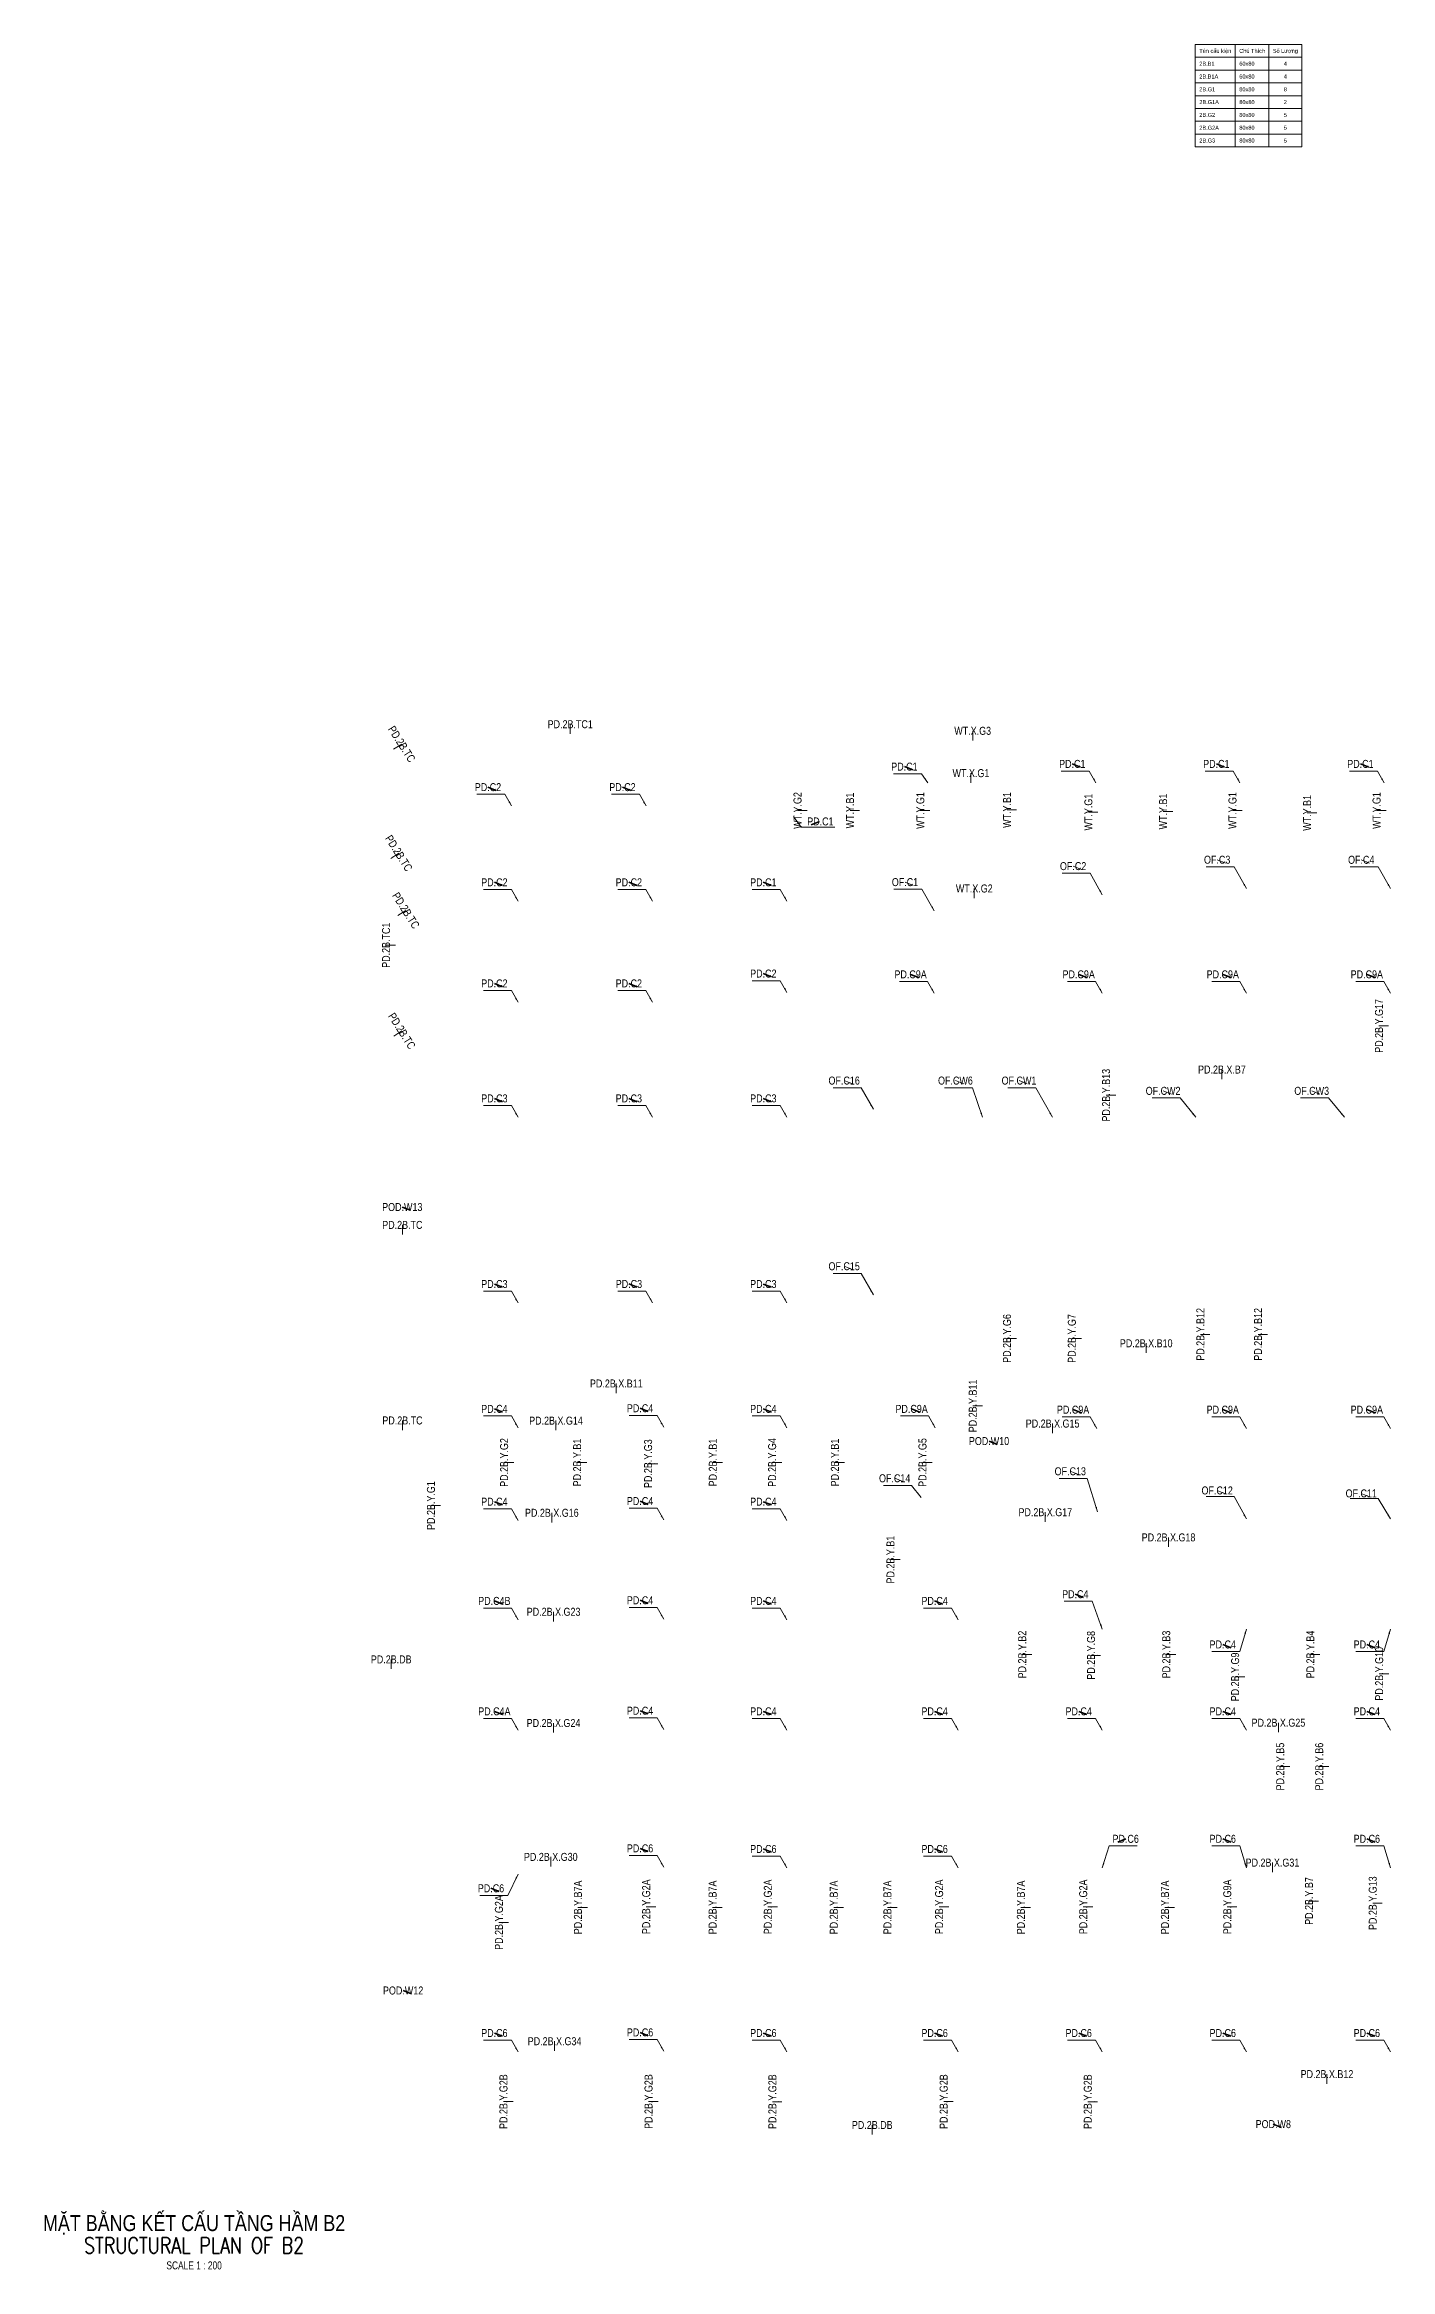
# Model space of a CAD drawing. Header units: millimetres. Extents: x -20379 to 308182, y -9451 to 220347.
# Drawn here: x -20379 to 63701, y -7799 to 131228 of the extents above; entities that cross this region are included whole.
import ezdxf
from ezdxf.enums import TextEntityAlignment as Align

# ---------------------------------------------------------------- set-up
doc = ezdxf.new("R2010")
doc.units = ezdxf.units.MM
doc.header["$MEASUREMENT"] = 0
doc.linetypes.add('CENTER2', pattern=[1.125, 0.75, -0.125, 0.125, -0.125])
doc.layers.get('Defpoints').update_dxf_attribs({"color": 145, "lineweight": 9})
for name, color, linetype, lineweight in [('$0$C1', 20, 'Continuous', 35), ('$1$NDC_S_ANNO', 7, 'Continuous', 20), ('$1$NDC_S_DIM', 1, 'Continuous', 15), ('$1$NDC_S_VN TEXT', 7, 'Continuous', 20), ('NDC_FRAME', 7, 'Continuous', 20), ('NDC_S_ANNO', 7, 'Continuous', 20), ('NDC_S_AXIS', 5, 'CENTER2', 9), ('NDC_S_DIM', 1, 'Continuous', 15), ('NDC_S_ENG TITLE', 3, 'Continuous', 20), ('NDC_S_NAME BEAM', 7, 'Continuous', 20), ('NDC_S_TEXT SYMBOL', 7, 'Continuous', 20), ('NDC_S_VN TEXT', 7, 'Continuous', 20), ('NDC_S_VN TITLE', 6, 'Continuous', 35)]:
    doc.layers.add(name, color=color, linetype=linetype, lineweight=lineweight)
doc.styles.add('$1$NDC_DIM', font='', dxfattribs={"width": 0.75})
doc.styles.add('$2$ARIAL', font='arial.ttf', dxfattribs={"width": 0.8})
doc.styles.add('ARIAL', font='arial.ttf', dxfattribs={"width": 0.8})
doc.styles.add('NDC_ANNO', font='', dxfattribs={"width": 0.8})
doc.styles.add('NDC_ARIAL', font='arial.ttf', dxfattribs={"width": 0.85})
doc.styles.add('NDC_DIM', font='', dxfattribs={"width": 0.75})
doc.styles.add('NDC_EN TXT', font='romans.shx', dxfattribs={"width": 0.8})
doc.styles.add('NDC_VIE TXT', font='arial.ttf', dxfattribs={"width": 0.8})
doc.styles.get('$1$NDC_DIM').set_extended_font_data('Dotum')
doc.styles.get('NDC_ANNO').set_extended_font_data('Dotum')
doc.styles.get('NDC_DIM').set_extended_font_data('Dotum')
doc.dimstyles.new('$0$NDC_dim_150', dxfattribs={"dimscale": 150, "dimtxt": 2.2, "dimasz": 1.5, "dimexe": 1.5, "dimexo": 2.5, "dimgap": 1, "dimtad": 1, "dimdec": 0, "dimzin": 0, "dimdsep": 46, "dimtxsty": '$1$NDC_DIM', "dimblk": '$1$DIMMARK', "dimcen": 0.09, "dimdle": 1.2, "dimclrd": 1, "dimclre": 1, "dimclrt": 3, "dimadec": 0, "dimazin": 0, "dimtfac": 1, "dimtdec": 0, "dimtix": 1, "dimtofl": 0, "dimtmove": 0, "dimatfit": 3, "dimfxl": 0, "dimtolj": 1, "dimtzin": 0, "dimarcsym": 0})
doc.dimstyles.new('$1$NDC_dim_iso', dxfattribs={"dimtxt": 2.2, "dimasz": 1, "dimexe": 1.5, "dimexo": 2.5, "dimgap": 1, "dimtad": 1, "dimdec": 0, "dimzin": 0, "dimdsep": 46, "dimtxsty": '$1$NDC_DIM', "dimblk": '$1$DIMMARK', "dimcen": 0.09, "dimdle": 1.2, "dimclrd": 1, "dimclre": 1, "dimclrt": 3, "dimadec": 0, "dimazin": 0, "dimtfac": 1, "dimtdec": 0, "dimtix": 1, "dimtofl": 0, "dimtmove": 0, "dimatfit": 3, "dimfxl": 0, "dimtolj": 1, "dimtzin": 0, "dimarcsym": 0})
doc.dimstyles.new('NDC_dim_iso', dxfattribs={"dimtxt": 2.2, "dimasz": 1, "dimexe": 1.5, "dimexo": 2.5, "dimgap": 1, "dimtad": 1, "dimdec": 0, "dimzin": 0, "dimdsep": 46, "dimtxsty": 'NDC_DIM', "dimblk": 'DIMMARK', "dimcen": 0.09, "dimdle": 1.2, "dimclrd": 1, "dimclre": 1, "dimclrt": 3, "dimadec": 0, "dimazin": 0, "dimtfac": 1, "dimtdec": 0, "dimtix": 1, "dimtofl": 0, "dimtmove": 0, "dimatfit": 3, "dimfxl": 0, "dimtolj": 1, "dimtzin": 0, "dimarcsym": 0})

# ---------------------------------------------------------------- blocks, each defined once
blk = doc.blocks.new('Drawing name_symbol')
at = {"layer": 'NDC_S_ENG TITLE', "style": 'NDC_EN TXT', "width": 0.8}
blk.add_attdef('SECTDET1', text='', height=5, dxfattribs=at).set_placement((0, 1.01), align=Align.CENTER)
at = {"layer": 'NDC_S_TEXT SYMBOL', "lineweight": 25, "style": 'NDC_ANNO', "width": 0.8}
blk.add_attdef('SSCALE', text='', height=2.5, dxfattribs=at).set_placement((0, -4), align=Align.CENTER)
at = {"layer": 'NDC_S_VN TITLE', "style": 'NDC_VIE TXT', "width": 0.8}
blk.add_attdef('SECTDET2', text='', height=5, dxfattribs=at).set_placement((0, 7.97), align=Align.CENTER)
blk = doc.blocks.new('$1$DIMMARK')
at = {"layer": '$1$NDC_S_DIM', "color": 1}
blk.add_line((-1.5, 0), (1, 0), dxfattribs=at)
at = {"layer": '$1$NDC_S_DIM', "color": 2, "const_width": 0.1}
blk.add_lwpolyline([(-0.42, -0.42), (0.42, 0.42)], dxfattribs=at)
blk = doc.blocks.new('DIMMARK')
at = {"layer": 'NDC_S_DIM', "color": 1}
blk.add_line((-1.5, 0), (1, 0), dxfattribs=at)
at = {"layer": 'NDC_S_DIM', "color": 2, "const_width": 0.1}
blk.add_lwpolyline([(-0.42, -0.42), (0.42, 0.42)], dxfattribs=at)
blk = doc.blocks.new('*U221')
at = {"layer": '$1$NDC_S_ANNO', "ltscale": 0.8, "style": '$2$ARIAL', "width": 0.8, "flags": 1}
blk.add_attdef('CHU_THICH', text='', height=2.5, dxfattribs=at).set_placement((0, 0), align=Align.MIDDLE_CENTER)
at = {"layer": '$1$NDC_S_ANNO', "ltscale": 0.8, "style": '$2$ARIAL', "width": 0.8}
blk.add_attdef('TEN', text='', height=2.5, dxfattribs=at).set_placement((-2.58, 1.03), align=Align.MIDDLE_CENTER)
at = {"layer": 'Defpoints'}
blk.add_leader([(0, 0), (-2.58, 1.03)], dimstyle='$1$NDC_dim_iso', override={"dimgap": 0.625, "dimtad": 0}, dxfattribs=at)
blk = doc.blocks.new('$0$co t check')
at = {"layer": '$0$C1', "xscale": 200, "yscale": 200, "zscale": 200}
for p, values in [((31812, 85900), {'TEN': 'PD.C1'}), ((42298, 86071), {'TEN': 'PD.C1'}), ((51298, 86071), {'TEN': 'PD.C1'}), ((60298, 86071), {'TEN': 'PD.C1'}), ((5798, 84619), {'TEN': 'PD.C2'}), ((14198, 84619), {'TEN': 'PD.C2'}), ((6198, 78671), {'TEN': 'PD.C2'}), ((14598, 78671), {'TEN': 'PD.C2'}), ((22998, 78671), {'TEN': 'PD.C1'}), ((6198, 72356), {'TEN': 'PD.C2'}), ((14598, 72356), {'TEN': 'PD.C2'}), ((22998, 72971), {'TEN': 'PD.C2'}), ((32198, 72921), {'TEN': 'PD.C9A'}), ((42698, 72921), {'TEN': 'PD.C9A'}), ((51698, 72921), {'TEN': 'PD.C9A'}), ((60698, 72921), {'TEN': 'PD.C9A'}), ((6198, 65171), {'TEN': 'PD.C3'}), ((14598, 65171), {'TEN': 'PD.C3'}), ((22998, 65171), {'TEN': 'PD.C3'}), ((6198, 53571), {'TEN': 'PD.C3'}), ((14604, 53576), {'TEN': 'PD.C3'}), ((22998, 53571), {'TEN': 'PD.C3'}), ((6198, 45771), {'TEN': 'PD.C4'}), ((15298, 45811), {'TEN': 'PD.C4'}), ((22998, 45771), {'TEN': 'PD.C4'}), ((32261, 45771), {'TEN': 'PD.C9A'}), ((42348, 45721), {'TEN': 'PD.C9A'}), ((51698, 45721), {'TEN': 'PD.C9A'}), ((60698, 45721), {'TEN': 'PD.C9A'}), ((6198, 39971), {'TEN': 'PD.C4'}), ((15298, 40011), {'TEN': 'PD.C4'}), ((22998, 39971), {'TEN': 'PD.C4'}), ((6198, 33771), {'TEN': 'PD.C4B'}), ((15298, 33811), {'TEN': 'PD.C4'}), ((22998, 33771), {'TEN': 'PD.C4'}), ((33698, 33771), {'TEN': 'PD.C4'}), ((42486, 34190), {'TEN': 'PD.C4'}), ((51698, 31050), {'TEN': 'PD.C4'}), ((60698, 31050), {'TEN': 'PD.C4'}), ((6198, 26871), {'TEN': 'PD.C4A'}), ((15298, 26911), {'TEN': 'PD.C4'}), ((22998, 26871), {'TEN': 'PD.C4'}), ((33698, 26871), {'TEN': 'PD.C4'}), ((42698, 26871), {'TEN': 'PD.C4'}), ((51698, 26871), {'TEN': 'PD.C4'}), ((60698, 26871), {'TEN': 'PD.C4'}), ((15298, 18311), {'TEN': 'PD.C6'}), ((22998, 18271), {'TEN': 'PD.C6'}), ((33698, 18271), {'TEN': 'PD.C6'}), ((51698, 18907), {'TEN': 'PD.C6'}), ((60698, 18907), {'TEN': 'PD.C6'}), ((5987, 15816), {'TEN': 'PD.C6'}), ((6198, 6771), {'TEN': 'PD.C6'}), ((15298, 6811), {'TEN': 'PD.C6'}), ((22998, 6771), {'TEN': 'PD.C6'}), ((33698, 6771), {'TEN': 'PD.C6'}), ((42698, 6771), {'TEN': 'PD.C6'}), ((51698, 6771), {'TEN': 'PD.C6'}), ((60698, 6771), {'TEN': 'PD.C6'})]:
    blk.add_blockref('*U221', p, dxfattribs=at).add_auto_attribs(values)
at = {"layer": '$0$C1'}
ref = blk.add_blockref('*U221', (25470, 82477), dxfattribs=dict(at, xscale=-200, yscale=200, zscale=200))
ref.add_attrib('TEN', 'PD.C1', dxfattribs={"layer": '$1$NDC_S_ANNO', "ltscale": 0.8, "height": 500, "style": '$2$ARIAL', "width": 0.8}).set_placement((26045, 82682), align=Align.MIDDLE_CENTER)
ref = blk.add_blockref('*U221', (44620, 18907), dxfattribs=dict(at, xscale=-200, yscale=200, zscale=200))
ref.add_attrib('TEN', 'PD.C6', dxfattribs={"layer": '$1$NDC_S_ANNO', "ltscale": 0.8, "height": 500, "style": '$2$ARIAL', "width": 0.8}).set_placement((45119, 19112), align=Align.MIDDLE_CENTER)
at = {"layer": '$1$NDC_S_VN TEXT', "xscale": 200, "yscale": 200, "zscale": 200}
for p, values in [((42349, 79684), {'TEN': 'OF.C2'}), ((51349, 80084), {'TEN': 'OF.C3'}), ((60349, 80079), {'TEN': 'OF.C4'}), ((31849, 78684), {'TEN': 'OF.C1'}), ((28049, 66284), {'TEN': 'OF.C16'}), ((28049, 54684), {'TEN': 'OF.C15'}), ((31204, 41434), {'TEN': 'OF.C14'}), ((42173, 41871), {'TEN': 'OF.C13'}), ((51350, 40674), {'TEN': 'OF.C12'}), ((60350, 40489), {'TEN': 'OF.C11'})]:
    blk.add_blockref('*U221', p, dxfattribs=at).add_auto_attribs(values)
at = {"layer": '$1$NDC_S_VN TEXT', "color": 2, "true_color": 0xf1eb1f, "xscale": 200, "yscale": 200, "zscale": 200}
for p, values in [((34999, 66284), {'TEN': 'OF.CW6'}), ((38971, 66284), {'TEN': 'OF.CW1'}), ((47971, 65642), {'TEN': 'OF.CW2'}), ((57253, 65642), {'TEN': 'OF.CW3'})]:
    blk.add_blockref('*U221', p, dxfattribs=at).add_auto_attribs(values)
at = {"layer": '$0$C1'}
for points in [[(32759, 85100), (32356, 85661), (30606, 85661)], [(43259, 85100), (42842, 85832), (41093, 85832)], [(52259, 85100), (51842, 85832), (50093, 85832)], [(61259, 85100), (60842, 85832), (59093, 85832)], [(6759, 83648), (6342, 84380), (4593, 84380)], [(15159, 83648), (14742, 84380), (12993, 84380)], [(24359, 83000), (24838, 82315), (26950, 82315)], [(7159, 77700), (6742, 78432), (4993, 78432)], [(15559, 77700), (15142, 78432), (13393, 78432)], [(23959, 77700), (23542, 78432), (21793, 78432)], [(23959, 72000), (23542, 72732), (21793, 72732)], [(33159, 71950), (32742, 72682), (30993, 72682)], [(43659, 71950), (43242, 72682), (41493, 72682)], [(52659, 71950), (52242, 72682), (50493, 72682)], [(61659, 71950), (61242, 72682), (59493, 72682)], [(7159, 71385), (6742, 72117), (4993, 72117)], [(15559, 71385), (15142, 72117), (13393, 72117)], [(7159, 64200), (6742, 64932), (4993, 64932)], [(15559, 64200), (15142, 64932), (13393, 64932)], [(23959, 64200), (23542, 64932), (21793, 64932)], [(7159, 52600), (6742, 53332), (4993, 53332)], [(15565, 52605), (15148, 53337), (13399, 53337)], [(23959, 52600), (23542, 53332), (21793, 53332)], [(7159, 44800), (6742, 45532), (4993, 45532)], [(16259, 44841), (15842, 45572), (14093, 45572)], [(23959, 44800), (23542, 45532), (21793, 45532)], [(33222, 44800), (32805, 45532), (31055, 45532)], [(43309, 44750), (42892, 45482), (41143, 45482)], [(52659, 44750), (52242, 45482), (50493, 45482)], [(61659, 44750), (61242, 45482), (59493, 45482)], [(7159, 39000), (6742, 39732), (4993, 39732)], [(16259, 39041), (15842, 39772), (14093, 39772)], [(23959, 39000), (23542, 39732), (21793, 39732)], [(7159, 32800), (6742, 33532), (4993, 33532)], [(16259, 32841), (15842, 33572), (14093, 33572)], [(23959, 32800), (23542, 33532), (21793, 33532)], [(34659, 32800), (34242, 33532), (32493, 33532)], [(43659, 32220), (43030, 33951), (41280, 33951)], [(52659, 32220), (52242, 30811), (50493, 30811)], [(61659, 32220), (61242, 30811), (59493, 30811)], [(7159, 25900), (6742, 26632), (4993, 26632)], [(16259, 25941), (15842, 26672), (14093, 26672)], [(23959, 25900), (23542, 26632), (21793, 26632)], [(34659, 25900), (34242, 26632), (32493, 26632)], [(43659, 25900), (43242, 26632), (41493, 26632)], [(52659, 25900), (52242, 26632), (50493, 26632)], [(61659, 25900), (61242, 26632), (59493, 26632)], [(43659, 17300), (44076, 18668), (45826, 18668)], [(52659, 17300), (52242, 18668), (50493, 18668)], [(61659, 17300), (61242, 18668), (59493, 18668)], [(7159, 16900), (6531, 15577), (4782, 15577)], [(16259, 17341), (15842, 18072), (14093, 18072)], [(23959, 17300), (23542, 18032), (21793, 18032)], [(34659, 17300), (34242, 18032), (32493, 18032)], [(7159, 5800), (6742, 6532), (4993, 6532)], [(16259, 5841), (15842, 6572), (14093, 6572)], [(23959, 5800), (23542, 6532), (21793, 6532)], [(34659, 5800), (34242, 6532), (32493, 6532)], [(43659, 5800), (43242, 6532), (41493, 6532)], [(52659, 5800), (52242, 6532), (50493, 6532)], [(61659, 5800), (61242, 6532), (59493, 6532)]]:
    blk.add_leader(points, dimstyle='$0$NDC_dim_150', override={"dimasz": 2, "dimgap": 1, "dimtad": 0}, dxfattribs=at)
for points in [[(43659, 78100), (42893, 79445), (41143, 79445)], [(52659, 78500), (51893, 79845), (50143, 79845)], [(61659, 78495), (60893, 79840), (59143, 79840)], [(33159, 77100), (32393, 78445), (30643, 78445)], [(29359, 64700), (28593, 66045), (26843, 66045)], [(36181, 64200), (35543, 66045), (33793, 66045)], [(40541, 64200), (39514, 66045), (37765, 66045)], [(49501, 64200), (48515, 65403), (46765, 65403)], [(58783, 64200), (57797, 65403), (56047, 65403)], [(29359, 53100), (28593, 54445), (26843, 54445)], [(32337, 40441), (31748, 41195), (29998, 41195)], [(43359, 39550), (42717, 41632), (40967, 41632)], [(52660, 39098), (51894, 40503), (50144, 40503)], [(61660, 39098), (60894, 40380), (59144, 40380)]]:
    blk.add_leader(points, dimstyle='$0$NDC_dim_150', override={"dimasz": 2, "dimgap": 1, "dimtad": 0})
blk = doc.blocks.new('*U223')
at = {"layer": 'NDC_S_ANNO', "ltscale": 0.8, "style": 'ARIAL', "width": 0.8}
blk.add_attdef('TEN', text='', height=2.5, dxfattribs=at).set_placement((0, 3), align=Align.MIDDLE_CENTER)
at = {"layer": 'NDC_S_AXIS', "ltscale": 0.8, "style": 'ARIAL', "width": 0.8, "flags": 1}
blk.add_attdef('CHU_THICH', text='', height=2.5, dxfattribs=at).set_placement((0, 0), align=Align.MIDDLE_CENTER)
at = {"layer": 'Defpoints'}
blk.add_leader([(0, 0), (0, 3)], dimstyle='NDC_dim_iso', override={"dimgap": 0.625, "dimtad": 0}, dxfattribs=at)

msp = doc.modelspace()

# ---------------------------------------------------------------- linework, layer by layer
at = {"layer": 'NDC_FRAME'}
for p, q in [((51508, 131228), (51508, 124828)), ((51508, 131228), (58158, 131228)), ((54008, 131228), (54008, 124828)), ((56108, 131228), (56108, 124828)), ((58158, 131228), (58158, 124828)), ((51508, 130428), (58158, 130428)), ((51508, 129628), (58158, 129628)), ((51508, 128828), (58158, 128828)), ((51508, 128028), (58158, 128028)), ((51508, 127228), (58158, 127228)), ((51508, 126428), (58158, 126428)), ((51508, 125628), (58158, 125628)), ((51508, 124828), (58158, 124828))]:
    msp.add_line(p, q, dxfattribs=at)

# ---------------------------------------------------------------- block references
at = {"layer": '$0$C1', "xscale": 200, "yscale": 200, "zscale": 200}
for p, values in [((2486, 58383), {'TEN': 'POD.W13'}), ((39139, 43760), {'TEN': 'POD.W10'}), ((2538, 9429), {'TEN': 'POD.W12'}), ((56896, 1080), {'TEN': 'POD.W8'})]:
    msp.add_blockref('*U221', p, dxfattribs=at).add_auto_attribs(values)
at = {"layer": '$1$NDC_S_DIM'}
msp.add_blockref('$0$co t check', (2041, 0), dxfattribs=at)
at = {"layer": 'NDC_S_ANNO', "xscale": 200, "yscale": 200, "zscale": 200}
msp.add_blockref('Drawing name_symbol', (-11033, -6992), dxfattribs=at).add_auto_attribs({'SECTDET1': 'STRUCTURAL PLAN OF B2', 'SECTDET2': 'MẶT BẰNG KẾT CẤU TẦNG HẦM B2', 'SSCALE': 'SCALE 1 : 200'})
at = {"layer": 'NDC_S_NAME BEAM', "color": 6}
for p, xscale, yscale, zscale, rotation, values in [((1430, 87199), 200, 200, 200, 302.3262368584942, {'TEN': 'PD.2B.TC'}), ((1247, 80374), 200, 200, 200, 302.3262368584942, {'TEN': 'PD.2B.TC'}), ((1688, 76797), 200, 200, 200, 302.3262368584942, {'TEN': 'PD.2B.TC'}), ((63581, 69903), 200.0000000000024, 200.0000000000024, 200.0000000000024, 90, {'TEN': 'PD.2B.Y.G17'}), ((1438, 69270), 200, 200, 200, 302.3262368584942, {'TEN': 'PD.2B.TC'}), ((46534, 65575), 200.0000000000024, 200.0000000000024, 200.0000000000024, 90, {'TEN': 'PD.2B.Y.B13'}), ((40343, 50376), 200.0000000000024, 200.0000000000024, 200.0000000000024, 90, {'TEN': 'PD.2B.Y.G6'}), ((44395, 50376), 200.0000000000024, 200.0000000000024, 200.0000000000024, 90, {'TEN': 'PD.2B.Y.G7'}), ((52425, 50632), 200.0000000000024, 200.0000000000024, 200.0000000000024, 90, {'TEN': 'PD.2B.Y.B12'}), ((56025, 50632), 200.0000000000024, 200.0000000000024, 200.0000000000024, 90, {'TEN': 'PD.2B.Y.B12'}), ((38205, 46161), 200.0000000000024, 200.0000000000024, 200.0000000000024, 90, {'TEN': 'PD.2B.Y.B11'}), ((8930, 42626), 200.0000000000024, 200.0000000000024, 200.0000000000024, 90, {'TEN': 'PD.2B.Y.G2'}), ((13494, 42626), 200.0000000000024, 200.0000000000024, 200.0000000000024, 90, {'TEN': 'PD.2B.Y.B1'}), ((17924, 42552), 200.0000000000024, 200.0000000000024, 200.0000000000024, 90, {'TEN': 'PD.2B.Y.G3'}), ((21968, 42626), 200.0000000000024, 200.0000000000024, 200.0000000000024, 90, {'TEN': 'PD.2B.Y.B1'}), ((25673, 42626), 200.0000000000024, 200.0000000000024, 200.0000000000024, 90, {'TEN': 'PD.2B.Y.G4'}), ((29592, 42626), 200.0000000000024, 200.0000000000024, 200.0000000000024, 90, {'TEN': 'PD.2B.Y.B1'}), ((35066, 42626), 200.0000000000024, 200.0000000000024, 200.0000000000024, 90, {'TEN': 'PD.2B.Y.G5'}), ((4360, 39935), 200.0000000000024, 200.0000000000024, 200.0000000000024, 90, {'TEN': 'PD.2B.Y.G1'}), ((33067, 36558), 200.0000000000024, 200.0000000000024, 200.0000000000024, 90, {'TEN': 'PD.2B.Y.B1'}), ((41294, 30626), 200.0000000000024, 200.0000000000024, 200.0000000000024, 90, {'TEN': 'PD.2B.Y.B2'}), ((45593, 30576), 200.0000000000024, 200.0000000000024, 200.0000000000024, 90, {'TEN': 'PD.2B.Y.G8'}), ((50294, 30626), 200.0000000000024, 200.0000000000024, 200.0000000000024, 90, {'TEN': 'PD.2B.Y.B3'}), ((59294, 30626), 200.0000000000024, 200.0000000000024, 200.0000000000024, 90, {'TEN': 'PD.2B.Y.B4'}), ((54593, 29228), 200.0000000000024, 200.0000000000024, 200.0000000000024, 90, {'TEN': 'PD.2B.Y.G9'}), ((63593, 29423), 200.0000000000024, 200.0000000000024, 200.0000000000024, 90, {'TEN': 'PD.2B.Y.G10'}), ((57411, 23626), 200.0000000000024, 200.0000000000024, 200.0000000000024, 90, {'TEN': 'PD.2B.Y.B5'}), ((59847, 23626), 200.0000000000024, 200.0000000000024, 200.0000000000024, 90, {'TEN': 'PD.2B.Y.B6'}), ((59211, 15226), 200.0000000000024, 200.0000000000024, 200.0000000000024, 90, {'TEN': 'PD.2B.Y.B7'}), ((63190, 15089), 200.0000000000024, 200.0000000000024, 200.0000000000024, 90, {'TEN': 'PD.2B.Y.G13'}), ((8605, 13882), 200.0000000000024, 200.0000000000024, 200.0000000000024, 90, {'TEN': 'PD.2B.Y.G2A'}), ((13542, 14826), 200.0000000000024, 200.0000000000024, 200.0000000000024, 90, {'TEN': 'PD.2B.Y.B7A'}), ((17805, 14868), 200.0000000000024, 200.0000000000024, 200.0000000000024, 90, {'TEN': 'PD.2B.Y.G2A'}), ((21954, 14826), 200.0000000000024, 200.0000000000024, 200.0000000000024, 90, {'TEN': 'PD.2B.Y.B7A'}), ((25405, 14860), 200.0000000000024, 200.0000000000024, 200.0000000000024, 90, {'TEN': 'PD.2B.Y.G2A'}), ((29523, 14826), 200.0000000000024, 200.0000000000024, 200.0000000000024, 90, {'TEN': 'PD.2B.Y.B7A'}), ((32878, 14826), 200.0000000000024, 200.0000000000024, 200.0000000000024, 90, {'TEN': 'PD.2B.Y.B7A'}), ((36105, 14863), 200.0000000000024, 200.0000000000024, 200.0000000000024, 90, {'TEN': 'PD.2B.Y.G2A'}), ((41211, 14826), 200.0000000000024, 200.0000000000024, 200.0000000000024, 90, {'TEN': 'PD.2B.Y.B7A'}), ((45105, 14860), 200.0000000000024, 200.0000000000024, 200.0000000000024, 90, {'TEN': 'PD.2B.Y.G2A'}), ((50211, 14826), 200.0000000000024, 200.0000000000024, 200.0000000000024, 90, {'TEN': 'PD.2B.Y.B7A'}), ((54105, 14860), 200.0000000000024, 200.0000000000024, 200.0000000000024, 90, {'TEN': 'PD.2B.Y.G9A'}), ((8889, 2691), 200.0000000000024, 200.0000000000024, 200.0000000000024, 90, {'TEN': 'PD.2B.Y.G2B'}), ((17951, 2696), 200.0000000000024, 200.0000000000024, 200.0000000000024, 90, {'TEN': 'PD.2B.Y.G2B'}), ((25689, 2688), 200.0000000000024, 200.0000000000024, 200.0000000000024, 90, {'TEN': 'PD.2B.Y.G2B'}), ((36389, 2691), 200.0000000000024, 200.0000000000024, 200.0000000000024, 90, {'TEN': 'PD.2B.Y.G2B'}), ((45389, 2688), 200.0000000000024, 200.0000000000024, 200.0000000000024, 90, {'TEN': 'PD.2B.Y.G2B'})]:
    msp.add_blockref('*U223', p, dxfattribs=dict(at, xscale=xscale, yscale=yscale, zscale=zscale, rotation=rotation)).add_auto_attribs(values)
at = {"layer": 'NDC_S_NAME BEAM', "color": 6, "xscale": 200, "yscale": 200, "zscale": 200}
for p, values in [((53172, 66579), {'TEN': 'PD.2B.X.B7'}), ((1975, 56871), {'TEN': 'PD.2B.TC'}), ((48442, 49474), {'TEN': 'PD.2B.X.B10'}), ((15340, 46962), {'TEN': 'PD.2B.X.B11'}), ((1982, 44653), {'TEN': 'PD.2B.TC'}), ((11572, 44641), {'TEN': 'PD.2B.X.G14'}), ((42594, 44459), {'TEN': 'PD.2B.X.G15'}), ((11312, 38884), {'TEN': 'PD.2B.X.G16'}), ((42139, 38920), {'TEN': 'PD.2B.X.G17'}), ((49837, 37346), {'TEN': 'PD.2B.X.G18'}), ((11422, 32699), {'TEN': 'PD.2B.X.G23'}), ((1278, 29723), {'TEN': 'PD.2B.DB'}), ((11418, 25748), {'TEN': 'PD.2B.X.G24'}), ((56700, 25768), {'TEN': 'PD.2B.X.G25'}), ((11246, 17383), {'TEN': 'PD.2B.X.G30'}), ((56327, 17025), {'TEN': 'PD.2B.X.G31'}), ((11483, 5865), {'TEN': 'PD.2B.X.G34'}), ((59732, 3810), {'TEN': 'PD.2B.X.B12'}), ((31327, 629), {'TEN': 'PD.2B.DB'})]:
    msp.add_blockref('*U223', p, dxfattribs=at).add_auto_attribs(values)
at = {"layer": 'NDC_S_VN TEXT', "xscale": 200, "yscale": 200, "zscale": 200}
for p, values in [((12461, 88155), {'TEN': 'PD.2B.TC1'}), ((37603, 87745), {'TEN': 'WT.X.G3'}), ((37493, 85100), {'TEN': 'WT.X.G1'}), ((37702, 77893), {'TEN': 'WT.X.G2'})]:
    msp.add_blockref('*U223', p, dxfattribs=at).add_auto_attribs(values)
at = {"layer": 'NDC_S_VN TEXT', "rotation": 90}
for p, xscale, yscale, zscale, values in [((27259, 83365), 200.000000000003, 200.000000000003, 200.000000000003, {'TEN': 'WT.Y.G2'}), ((30538, 83365), 200.000000000003, 200.000000000003, 200.000000000003, {'TEN': 'WT.Y.B1'}), ((34930, 83365), 200.000000000003, 200.000000000003, 200.000000000003, {'TEN': 'WT.Y.G1'}), ((40346, 83397), 200.000000000003, 200.000000000003, 200.000000000003, {'TEN': 'WT.Y.B1'}), ((45429, 83264), 200.000000000003, 200.000000000003, 200.000000000003, {'TEN': 'WT.Y.G1'}), ((50095, 83302), 200.000000000003, 200.000000000003, 200.000000000003, {'TEN': 'WT.Y.B1'}), ((54430, 83365), 200.000000000003, 200.000000000003, 200.000000000003, {'TEN': 'WT.Y.G1'}), ((59094, 83216), 200.000000000003, 200.000000000003, 200.000000000003, {'TEN': 'WT.Y.B1'}), ((63430, 83365), 200.000000000003, 200.000000000003, 200.000000000003, {'TEN': 'WT.Y.G1'}), ((1556, 74949), 200.0000000000007, 200.0000000000007, 200.0000000000007, {'TEN': 'PD.2B.TC1'})]:
    msp.add_blockref('*U223', p, dxfattribs=dict(at, xscale=xscale, yscale=yscale, zscale=zscale)).add_auto_attribs(values)

# ---------------------------------------------------------------- texts
at = {"layer": 'NDC_S_VN TEXT', "style": 'NDC_ARIAL'}
for s, p in [('Tên cấu kiện', (52758, 130828)), ('Chú Thích', (55058, 130828)), ('Số Lượng', (57132, 130828)), ('4', (57132, 130028)), ('4', (57132, 129228)), ('8', (57132, 128428)), ('5', (57132, 126828)), ('2', (57132, 127628)), ('5', (57132, 126028)), ('5', (57132, 125228))]:
    msp.add_text(s, height=250, dxfattribs=at).set_placement(p, align=Align.MIDDLE_CENTER)
at = {"layer": 'NDC_S_VN TEXT', "color": 6, "style": 'NDC_ARIAL'}
for s, p in [('2B.B1', (51758, 130028)), ('2B.B1A', (51758, 129228)), ('60x80', (54258, 130028)), ('60x80', (54258, 129228)), ('2B.G1', (51758, 128428)), ('80x80', (54258, 128428)), ('2B.G1A', (51758, 127628)), ('2B.G2', (51758, 126828)), ('80x80', (54258, 127628)), ('80x80', (54258, 126828)), ('2B.G2A', (51758, 126028)), ('2B.G3', (51758, 125228)), ('80x80', (54258, 126028)), ('80x80', (54258, 125228))]:
    msp.add_text(s, height=250, dxfattribs=at).set_placement(p, align=Align.MIDDLE_LEFT)

doc.saveas('drawing.dxf')
